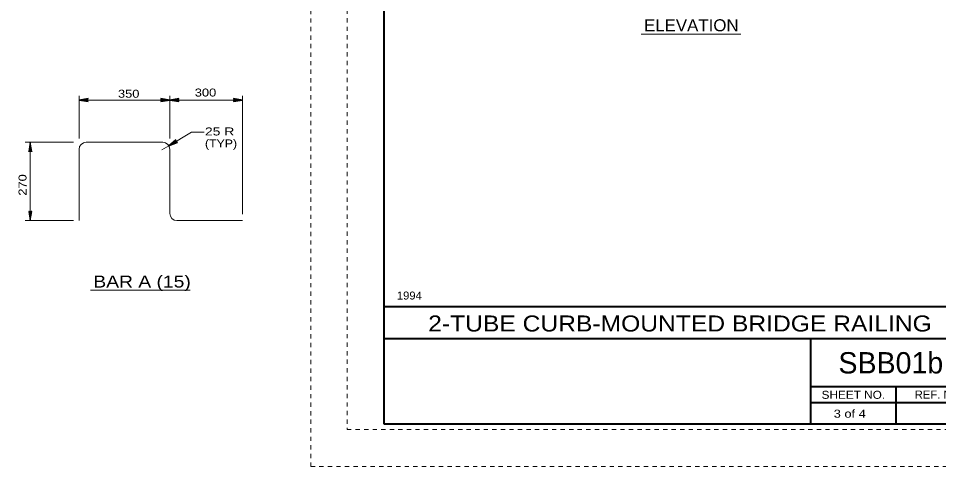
# Model space of a CAD drawing. Extents: x 1363.2 to 1395.5, y -905.5 to -882.8.
# Drawn here: x 1363.15 to 1384.7, y -905.5 to -895 of the extents above; entities that cross this region are included whole.
import ezdxf
from ezdxf.enums import TextEntityAlignment as Align

# ---------------------------------------------------------------- set-up
doc = ezdxf.new("R2010")
doc.units = 0
doc.header["$LTSCALE"] = 0.075
doc.linetypes.add('DOTTED', pattern=[1.5, 0.3, -1.2])
for name, color, linetype, lineweight in [('3', 7, 'Continuous', 13), ('4', 7, 'Continuous', 13), ('61', 7, 'DOTTED', 13), ('62', 7, 'DOTTED', 13), ('63', 7, 'Continuous', 40)]:
    doc.layers.add(name, color=color, linetype=linetype, lineweight=lineweight)
for name, color, linetype in [('57', 7, 'Continuous'), ('58', 7, 'Continuous'), ('59', 7, 'Continuous'), ('8', 7, 'Continuous')]:
    doc.layers.add(name, color=color, linetype=linetype)

msp = doc.modelspace()

# ---------------------------------------------------------------- linework, layer by layer
at = {"layer": '3'}
for p, q in [((1377.73675, -895.36767), (1380.06833, -895.36767)), ((1364.57408, -899.73675), (1364.57408, -898.07008)), ((1364.74075, -897.90342), (1366.53242, -897.90342)), ((1366.69908, -899.57008), (1366.69908, -898.07008)), ((1366.86575, -899.73675), (1368.40225, -899.73675)), ((1364.84283, -901.37033), (1367.17442, -901.37033))]:
    msp.add_line(p, q, dxfattribs=at)
for centre, start, end in [((1364.74075, -898.07008), 90, 180), ((1366.53242, -898.07008), 0, 90), ((1366.86575, -899.57008), 180, 270)]:
    msp.add_arc(centre, 0.16667, start, end, dxfattribs=at)
at = {"layer": '4'}
for p, q in [((1364.57408, -897.8125), (1364.57408, -896.81883)), ((1366.69908, -897.8125), (1366.69908, -896.81883)), ((1368.40225, -899.58833), (1368.40225, -896.81883)), ((1364.44117, -897.90342), (1363.31183, -897.90342)), ((1363.43292, -899.73675), (1363.43292, -897.90342)), ((1364.44117, -899.73675), (1363.31183, -899.73675))]:
    msp.add_line(p, q, dxfattribs=at)
at = {"layer": '4', "lineweight": 25}
for points in [[(1364.78692, -896.94967), (1364.78542, -896.94517), (1364.78392, -896.94067), (1364.78242, -896.93617), (1364.78092, -896.93167), (1364.78092, -896.92717), (1364.78092, -896.92567), (1364.78092, -896.92267), (1364.77942, -896.91967), (1364.77942, -896.91667), (1364.77942, -896.91367), (1364.77942, -896.90917), (1364.78092, -896.90317), (1364.78092, -896.90017), (1364.78092, -896.89417), (1364.78392, -896.88817), (1364.78542, -896.88367), (1364.78542, -896.88067), (1364.78692, -896.87917), (1364.57392, -896.91367), (1364.78692, -896.94967), (1364.77492, -896.94067), (1364.77342, -896.88817), (1364.61292, -896.91367), (1364.77492, -896.94067), (1364.76592, -896.93167), (1364.76292, -896.89867), (1364.65042, -896.91367), (1364.76592, -896.93167), (1364.75692, -896.92417), (1364.75242, -896.90467), (1364.68792, -896.91367), (1364.75692, -896.92417), (1364.74942, -896.91667), (1364.74642, -896.90917), (1364.72092, -896.91367), (1364.74942, -896.91667)], [(1366.48583, -896.87767), (1366.48733, -896.88217), (1366.48883, -896.88667), (1366.49033, -896.89117), (1366.49183, -896.89567), (1366.49183, -896.90017), (1366.49183, -896.90167), (1366.49183, -896.90467), (1366.49333, -896.90767), (1366.49333, -896.91067), (1366.49333, -896.91367), (1366.49333, -896.91817), (1366.49183, -896.92417), (1366.49183, -896.92717), (1366.49183, -896.93317), (1366.48883, -896.93917), (1366.48733, -896.94367), (1366.48733, -896.94667), (1366.48583, -896.94817), (1366.69883, -896.91367), (1366.48583, -896.87767), (1366.49783, -896.88667), (1366.49933, -896.93917), (1366.65983, -896.91367), (1366.49783, -896.88667), (1366.50683, -896.89567), (1366.50983, -896.92867), (1366.62233, -896.91367), (1366.50683, -896.89567), (1366.51583, -896.90317), (1366.52033, -896.92267), (1366.58483, -896.91367), (1366.51583, -896.90317), (1366.52333, -896.91067), (1366.52633, -896.91817), (1366.55183, -896.91367), (1366.52333, -896.91067)], [(1366.91183, -896.94967), (1366.91033, -896.94517), (1366.90883, -896.94067), (1366.90733, -896.93617), (1366.90583, -896.93167), (1366.90583, -896.92717), (1366.90583, -896.92567), (1366.90583, -896.92267), (1366.90433, -896.91967), (1366.90433, -896.91667), (1366.90433, -896.91367), (1366.90433, -896.90917), (1366.90583, -896.90317), (1366.90583, -896.90017), (1366.90583, -896.89417), (1366.90883, -896.88817), (1366.91033, -896.88367), (1366.91033, -896.88067), (1366.91183, -896.87917), (1366.69883, -896.91367), (1366.91183, -896.94967), (1366.89983, -896.94067), (1366.89833, -896.88817), (1366.73783, -896.91367), (1366.89983, -896.94067), (1366.89083, -896.93167), (1366.88783, -896.89867), (1366.77533, -896.91367), (1366.89083, -896.93167), (1366.88183, -896.92417), (1366.87733, -896.90467), (1366.81283, -896.91367), (1366.88183, -896.92417), (1366.87433, -896.91667), (1366.87133, -896.90917), (1366.84583, -896.91367), (1366.87433, -896.91667)], [(1368.18925, -896.87767), (1368.19075, -896.88217), (1368.19225, -896.88667), (1368.19375, -896.89117), (1368.19525, -896.89567), (1368.19525, -896.90017), (1368.19525, -896.90167), (1368.19525, -896.90467), (1368.19675, -896.90767), (1368.19675, -896.91067), (1368.19675, -896.91367), (1368.19675, -896.91817), (1368.19525, -896.92417), (1368.19525, -896.92717), (1368.19525, -896.93317), (1368.19225, -896.93917), (1368.19075, -896.94367), (1368.19075, -896.94667), (1368.18925, -896.94817), (1368.40225, -896.91367), (1368.18925, -896.87767), (1368.20125, -896.88667), (1368.20275, -896.93917), (1368.36325, -896.91367), (1368.20125, -896.88667), (1368.21025, -896.89567), (1368.21325, -896.92867), (1368.32575, -896.91367), (1368.21025, -896.89567), (1368.21925, -896.90317), (1368.22375, -896.92267), (1368.28825, -896.91367), (1368.21925, -896.90317), (1368.22675, -896.91067), (1368.22975, -896.91817), (1368.25525, -896.91367), (1368.22675, -896.91067)], [(1366.87675, -897.90617), (1366.87317, -897.903), (1366.8695, -897.89992), (1366.86592, -897.89683), (1366.86233, -897.89375), (1366.86, -897.88992), (1366.85925, -897.88858), (1366.85775, -897.886), (1366.85492, -897.88425), (1366.85333, -897.88167), (1366.85183, -897.87908), (1366.8495, -897.87525), (1366.84775, -897.86933), (1366.84617, -897.86675), (1366.84308, -897.86158), (1366.84258, -897.85492), (1366.84158, -897.85025), (1366.84, -897.84767), (1366.84058, -897.84558), (1366.67542, -897.9845), (1366.87675, -897.90617), (1366.86183, -897.90458), (1366.83358, -897.86025), (1366.70892, -897.9645), (1366.86183, -897.90458), (1366.8495, -897.90142), (1366.82992, -897.87467), (1366.74108, -897.94525), (1366.8495, -897.90142), (1366.83792, -897.89967), (1366.824, -897.88517), (1366.77325, -897.926), (1366.83792, -897.89967), (1366.82758, -897.89708), (1366.82117, -897.89217), (1366.80158, -897.90908), (1366.82758, -897.89708)], [(1363.39692, -898.11642), (1363.40142, -898.11492), (1363.40592, -898.11342), (1363.41042, -898.11192), (1363.41492, -898.11042), (1363.41942, -898.11042), (1363.42092, -898.11042), (1363.42392, -898.11042), (1363.42692, -898.10892), (1363.42992, -898.10892), (1363.43292, -898.10892), (1363.43742, -898.10892), (1363.44342, -898.11042), (1363.44642, -898.11042), (1363.45242, -898.11042), (1363.45842, -898.11342), (1363.46292, -898.11492), (1363.46592, -898.11492), (1363.46742, -898.11642), (1363.43292, -897.90342), (1363.39692, -898.11642), (1363.40592, -898.10442), (1363.45842, -898.10292), (1363.43292, -897.94242), (1363.40592, -898.10442), (1363.41492, -898.09542), (1363.44792, -898.09242), (1363.43292, -897.97992), (1363.41492, -898.09542), (1363.42242, -898.08642), (1363.44192, -898.08192), (1363.43292, -898.01742), (1363.42242, -898.08642), (1363.42992, -898.07892), (1363.43742, -898.07592), (1363.43292, -898.05042), (1363.42992, -898.07892)], [(1363.46892, -899.52375), (1363.46442, -899.52525), (1363.45992, -899.52675), (1363.45542, -899.52825), (1363.45092, -899.52975), (1363.44642, -899.52975), (1363.44492, -899.52975), (1363.44192, -899.52975), (1363.43892, -899.53125), (1363.43592, -899.53125), (1363.43292, -899.53125), (1363.42842, -899.53125), (1363.42242, -899.52975), (1363.41942, -899.52975), (1363.41342, -899.52975), (1363.40742, -899.52675), (1363.40292, -899.52525), (1363.39992, -899.52525), (1363.39842, -899.52375), (1363.43292, -899.73675), (1363.46892, -899.52375), (1363.45992, -899.53575), (1363.40742, -899.53725), (1363.43292, -899.69775), (1363.45992, -899.53575), (1363.45092, -899.54475), (1363.41792, -899.54775), (1363.43292, -899.66025), (1363.45092, -899.54475), (1363.44342, -899.55375), (1363.42392, -899.55825), (1363.43292, -899.62275), (1363.44342, -899.55375), (1363.43592, -899.56125), (1363.42842, -899.56425), (1363.43292, -899.58975), (1363.43592, -899.56125)]]:
    msp.add_lwpolyline(points, dxfattribs=at)
at = {"layer": '4'}
for points in [[(1368.40225, -896.91367), (1366.69883, -896.91367), (1364.57392, -896.91367)], [(1366.51133, -898.08225), (1366.67542, -897.9845), (1367.21017, -897.66492), (1367.5075, -897.66492)]]:
    msp.add_lwpolyline(points, dxfattribs=at)
at = {"layer": '61'}
for p in [(1370.85, -883.995), (1385.75, -904.63)]:
    msp.add_line(p, (1370.85, -904.63), dxfattribs=at)
at = {"layer": '62'}
for q in [(1370, -883.5), (1387, -905.5)]:
    msp.add_line((1370, -905.5), q, dxfattribs=at)
at = {"layer": '63'}
for p, q in [((1371.70833, -884.5), (1371.70833, -904.5)), ((1371.70833, -901.75), (1385.70833, -901.75)), ((1371.70833, -902.5), (1385.70833, -902.5)), ((1381.70833, -904.5), (1381.70833, -902.5)), ((1381.70833, -903.625), (1385.70833, -903.625)), ((1383.70833, -904.5), (1383.70833, -903.625)), ((1381.70833, -904), (1385.70833, -904)), ((1371.70833, -904.5), (1385.70833, -904.5))]:
    msp.add_line(p, q, dxfattribs=at)

# ---------------------------------------------------------------- texts
at = {"layer": '3'}
for s, width, p in [('ELEVATION', 1.05, (1377.80292, -895.30308)), ('BAR A (15)', 1.2, (1364.909, -901.30575))]:
    msp.add_text(s, height=0.2812, dxfattribs=dict(at, width=width)).set_placement(p)
at = {"layer": '57', "width": 1.15}
msp.add_text('2-TUBE CURB-MOUNTED BRIDGE RAILING', height=0.375, dxfattribs=at).set_placement((1372.74992, -902.33517))
at = {"layer": '58'}
msp.add_text('SBB01b', height=0.5, dxfattribs=at).set_placement((1382.35658, -903.31875))
at = {"layer": '59'}
for s, width, p in [('SHEET NO.', 1.1, (1382.70571, -903.91217)), ('REF. NO.', 1.05, (1384.71208, -903.9055))]:
    msp.add_text(s, height=0.1877, dxfattribs=dict(at, width=width)).set_placement(p, align=Align.CENTER)
at = {"layer": '8'}
for s, width, p in [('350', 1.2, (1365.4855, -896.85942)), ('300', 1.2, (1367.2845, -896.83158)), ('25 R', 1.3, (1367.52233, -897.74325)), ('(TYP)', 1.15, (1367.52233, -898.02442)), ('1994', 1.05, (1372.01542, -901.58692)), ('3 of 4', 1.2, (1382.24542, -904.35383))]:
    msp.add_text(s, height=0.1875, dxfattribs=dict(at, width=width)).set_placement(p)
at = {"layer": '8', "width": 1.2}
msp.add_text('270', height=0.1875, rotation=90, dxfattribs=at).set_placement((1363.34458, -899.15342))

doc.saveas('drawing.dxf')
